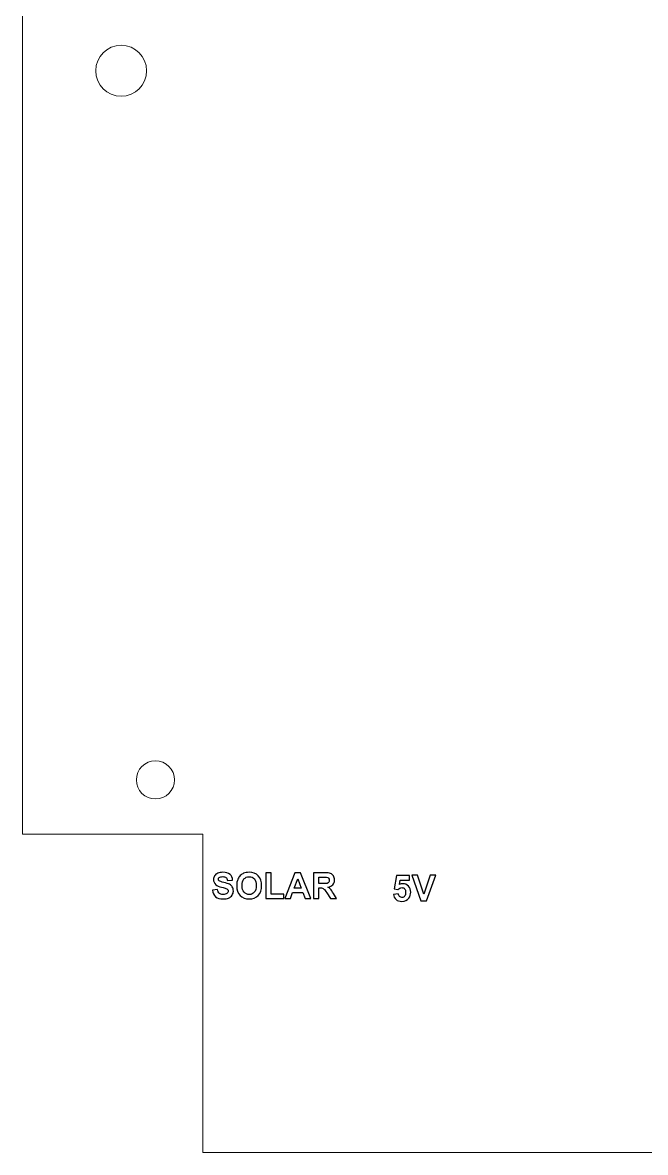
# Model space of a CAD drawing. Header units: millimetres. Extents: x -69 to 35, y -65 to 105.
# Drawn here: x -69.4 to -20.5, y -64.5 to 24.3 of the extents above; entities that cross this region are included whole.
import ezdxf

# ---------------------------------------------------------------- set-up
doc = ezdxf.new("R2010")
doc.units = ezdxf.units.MM
doc.header["$MEASUREMENT"] = 0
doc.layers.add('Layer 1', color=7, linetype='Continuous')

msp = doc.modelspace()

# ---------------------------------------------------------------- linework, layer by layer
at = {"layer": 'Layer 1', "color": 250, "lineweight": 20}
for centre, major_axis in [((-61.6881, 20.4983), (0, 2)), ((-58.992, -35.2268), (0, 1.5))]:
    msp.add_ellipse(centre, major_axis=major_axis, ratio=1, dxfattribs=at)
msp.add_open_spline([(20.3802, 80.4983), (20.3802, 80.4983), (34.562, 80.4983), (34.562, 80.4983), (34.562, 80.4983), (34.562, 80.4983), (34.562, -39.5017), (34.562, -39.5017), (34.562, -39.5017), (34.562, -39.5017), (20.3802, -39.5017), (20.3802, -39.5017), (20.3802, -39.5017), (20.3802, -39.5017), (20.3802, -64.5017), (20.3802, -64.5017), (20.3802, -64.5017), (20.3802, -64.5017), (-55.2562, -64.5017), (-55.2562, -64.5017), (-55.2562, -64.5017), (-55.2562, -64.5017), (-55.2562, -39.5017), (-55.2562, -39.5017), (-55.2562, -39.5017), (-55.2562, -39.5017), (-69.438, -39.5017), (-69.438, -39.5017), (-69.438, -39.5017), (-69.438, -39.5017), (-69.438, 80.4983), (-69.438, 80.4983), (-69.438, 80.4983), (-69.438, 80.4983), (-55.2562, 80.4983), (-55.2562, 80.4983), (-55.2562, 80.4983), (-55.2562, 80.4983), (-55.2562, 105.4983), (-55.2562, 105.4983), (-55.2562, 105.4983), (-55.2562, 105.4983), (20.3802, 105.4983), (20.3802, 105.4983), (20.3802, 105.4983), (20.3802, 105.4983), (20.3802, 80.4983), (20.3802, 80.4983)], degree=3, knots=[0, 0, 0, 0, 0.0769231, 0.0769231, 0.0769231, 0.0769231, 0.1538462, 0.1538462, 0.1538462, 0.1538462, 0.2307692, 0.2307692, 0.2307692, 0.2307692, 0.3076923, 0.3076923, 0.3076923, 0.3076923, 0.3846154, 0.3846154, 0.3846154, 0.3846154, 0.4615385, 0.4615385, 0.4615385, 0.4615385, 0.5384615, 0.5384615, 0.5384615, 0.5384615, 0.6153846, 0.6153846, 0.6153846, 0.6153846, 0.6923077, 0.6923077, 0.6923077, 0.6923077, 0.7692308, 0.7692308, 0.7692308, 0.7692308, 0.8461538, 0.8461538, 0.8461538, 0.8461538, 1, 1, 1, 1], dxfattribs=at)
at = {"layer": 'Layer 1', "color": 250}
for points, knots in [([(-54.5132, -43.8931), (-54.5132, -43.8931), (-54.1153, -43.8536), (-54.1153, -43.8536), (-54.1153, -43.8536), (-54.0913, -43.9868), (-54.0433, -44.0841), (-53.9704, -44.1467), (-53.9704, -44.1467), (-53.8975, -44.2092), (-53.7992, -44.2403), (-53.6755, -44.2403), (-53.6755, -44.2403), (-53.5447, -44.2403), (-53.446, -44.2125), (-53.3796, -44.157), (-53.3796, -44.157), (-53.3133, -44.1015), (-53.2799, -44.0366), (-53.2799, -43.9623), (-53.2799, -43.9623), (-53.2799, -43.9143), (-53.294, -43.8739), (-53.3218, -43.84), (-53.3218, -43.84), (-53.3495, -43.8066), (-53.3985, -43.7774), (-53.4681, -43.753), (-53.4681, -43.753), (-53.5156, -43.736), (-53.6238, -43.7069), (-53.7931, -43.6646), (-53.7931, -43.6646), (-54.0109, -43.61), (-54.1637, -43.5432), (-54.2517, -43.4637), (-54.2517, -43.4637), (-54.3754, -43.3522), (-54.437, -43.2163), (-54.437, -43.0559), (-54.437, -43.0559), (-54.437, -42.9529), (-54.4079, -42.856), (-54.35, -42.7662), (-54.35, -42.7662), (-54.2917, -42.6763), (-54.208, -42.6081), (-54.0984, -42.5611), (-54.0984, -42.5611), (-53.9888, -42.514), (-53.8571, -42.4905), (-53.7018, -42.4905), (-53.7018, -42.4905), (-53.4493, -42.4905), (-53.2588, -42.5465), (-53.1313, -42.6589), (-53.1313, -42.6589), (-53.0033, -42.7713), (-52.9366, -42.9209), (-52.93, -43.1086), (-52.93, -43.1086), (-52.93, -43.1086), (-53.3392, -43.1227), (-53.3392, -43.1227), (-53.3392, -43.1227), (-53.3566, -43.0183), (-53.3938, -42.9435), (-53.4507, -42.8979), (-53.4507, -42.8979), (-53.5076, -42.8522), (-53.5932, -42.8292), (-53.707, -42.8292), (-53.707, -42.8292), (-53.8246, -42.8292), (-53.9168, -42.8536), (-53.9831, -42.9026), (-53.9831, -42.9026), (-54.0259, -42.9341), (-54.0476, -42.9759), (-54.0476, -43.0286), (-54.0476, -43.0286), (-54.0476, -43.0766), (-54.0273, -43.1175), (-53.9869, -43.1514), (-53.9869, -43.1514), (-53.9356, -43.1951), (-53.811, -43.2403), (-53.6129, -43.2873), (-53.6129, -43.2873), (-53.4149, -43.3339), (-53.2686, -43.3828), (-53.1741, -43.4327), (-53.1741, -43.4327), (-53.0791, -43.483), (-53.0048, -43.5512), (-52.9511, -43.6382), (-52.9511, -43.6382), (-52.8975, -43.7252), (-52.8707, -43.8325), (-52.8707, -43.9599), (-52.8707, -43.9599), (-52.8707, -44.0757), (-52.9027, -44.1843), (-52.9671, -44.2854), (-52.9671, -44.2854), (-53.0316, -44.3866), (-53.1223, -44.4618), (-53.2399, -44.5107), (-53.2399, -44.5107), (-53.3575, -44.5601), (-53.5043, -44.5846), (-53.6797, -44.5846), (-53.6797, -44.5846), (-53.9351, -44.5846), (-54.1313, -44.5258), (-54.2682, -44.4077), (-54.2682, -44.4077), (-54.405, -44.2901), (-54.4864, -44.1185), (-54.5132, -43.8931)], [0, 0, 0, 0, 0.0322581, 0.0322581, 0.0322581, 0.0322581, 0.0645161, 0.0645161, 0.0645161, 0.0645161, 0.0967742, 0.0967742, 0.0967742, 0.0967742, 0.1290323, 0.1290323, 0.1290323, 0.1290323, 0.1612903, 0.1612903, 0.1612903, 0.1612903, 0.1935484, 0.1935484, 0.1935484, 0.1935484, 0.2258065, 0.2258065, 0.2258065, 0.2258065, 0.2580645, 0.2580645, 0.2580645, 0.2580645, 0.2903226, 0.2903226, 0.2903226, 0.2903226, 0.3225806, 0.3225806, 0.3225806, 0.3225806, 0.3548387, 0.3548387, 0.3548387, 0.3548387, 0.3870968, 0.3870968, 0.3870968, 0.3870968, 0.4193548, 0.4193548, 0.4193548, 0.4193548, 0.4516129, 0.4516129, 0.4516129, 0.4516129, 0.483871, 0.483871, 0.483871, 0.483871, 0.516129, 0.516129, 0.516129, 0.516129, 0.5483871, 0.5483871, 0.5483871, 0.5483871, 0.5806452, 0.5806452, 0.5806452, 0.5806452, 0.6129032, 0.6129032, 0.6129032, 0.6129032, 0.6451613, 0.6451613, 0.6451613, 0.6451613, 0.6774194, 0.6774194, 0.6774194, 0.6774194, 0.7096774, 0.7096774, 0.7096774, 0.7096774, 0.7419355, 0.7419355, 0.7419355, 0.7419355, 0.7741935, 0.7741935, 0.7741935, 0.7741935, 0.8064516, 0.8064516, 0.8064516, 0.8064516, 0.8387097, 0.8387097, 0.8387097, 0.8387097, 0.8709677, 0.8709677, 0.8709677, 0.8709677, 0.9032258, 0.9032258, 0.9032258, 0.9032258, 0.9354839, 0.9354839, 0.9354839, 0.9354839, 1, 1, 1, 1]), ([(-52.6082, -43.5498), (-52.6082, -43.3438), (-52.5772, -43.1707), (-52.5156, -43.0305), (-52.5156, -43.0305), (-52.47, -42.9275), (-52.4069, -42.8348), (-52.3274, -42.753), (-52.3274, -42.753), (-52.2479, -42.6711), (-52.1609, -42.6105), (-52.0664, -42.5705), (-52.0664, -42.5705), (-51.9403, -42.5173), (-51.795, -42.4905), (-51.6304, -42.4905), (-51.6304, -42.4905), (-51.3321, -42.4905), (-51.0941, -42.5832), (-50.9149, -42.768), (-50.9149, -42.768), (-50.7362, -42.9534), (-50.6468, -43.2106), (-50.6468, -43.5404), (-50.6468, -43.5404), (-50.6468, -43.8673), (-50.7357, -44.1232), (-50.913, -44.3075), (-50.913, -44.3075), (-51.0904, -44.4924), (-51.3279, -44.5846), (-51.6247, -44.5846), (-51.6247, -44.5846), (-51.9253, -44.5846), (-52.1647, -44.4929), (-52.342, -44.309), (-52.342, -44.309), (-52.5193, -44.1255), (-52.6082, -43.8725), (-52.6082, -43.5498)], [0, 0, 0, 0, 0.0909091, 0.0909091, 0.0909091, 0.0909091, 0.1818182, 0.1818182, 0.1818182, 0.1818182, 0.2727273, 0.2727273, 0.2727273, 0.2727273, 0.3636364, 0.3636364, 0.3636364, 0.3636364, 0.4545455, 0.4545455, 0.4545455, 0.4545455, 0.5454545, 0.5454545, 0.5454545, 0.5454545, 0.6363636, 0.6363636, 0.6363636, 0.6363636, 0.7272727, 0.7272727, 0.7272727, 0.7272727, 0.8181818, 0.8181818, 0.8181818, 0.8181818, 1, 1, 1, 1]), ([(-50.3171, -44.5479), (-50.3171, -44.5479), (-50.3171, -42.5441), (-50.3171, -42.5441), (-50.3171, -42.5441), (-50.3171, -42.5441), (-49.9079, -42.5441), (-49.9079, -42.5441), (-49.9079, -42.5441), (-49.9079, -42.5441), (-49.9079, -44.2064), (-49.9079, -44.2064), (-49.9079, -44.2064), (-49.9079, -44.2064), (-48.8947, -44.2064), (-48.8947, -44.2064), (-48.8947, -44.2064), (-48.8947, -44.2064), (-48.8947, -44.5479), (-48.8947, -44.5479), (-48.8947, -44.5479), (-48.8947, -44.5479), (-50.3171, -44.5479), (-50.3171, -44.5479)], [0, 0, 0, 0, 0.1428571, 0.1428571, 0.1428571, 0.1428571, 0.2857143, 0.2857143, 0.2857143, 0.2857143, 0.4285714, 0.4285714, 0.4285714, 0.4285714, 0.5714286, 0.5714286, 0.5714286, 0.5714286, 0.7142857, 0.7142857, 0.7142857, 0.7142857, 1, 1, 1, 1]), ([(-46.7842, -44.5479), (-46.7842, -44.5479), (-47.2249, -44.5479), (-47.2249, -44.5479), (-47.2249, -44.5479), (-47.2249, -44.5479), (-47.3994, -44.0879), (-47.3994, -44.0879), (-47.3994, -44.0879), (-47.3994, -44.0879), (-48.2098, -44.0879), (-48.2098, -44.0879), (-48.2098, -44.0879), (-48.2098, -44.0879), (-48.3778, -44.5479), (-48.3778, -44.5479), (-48.3778, -44.5479), (-48.3778, -44.5479), (-48.8105, -44.5479), (-48.8105, -44.5479), (-48.8105, -44.5479), (-48.8105, -44.5479), (-48.0259, -42.5272), (-48.0259, -42.5272), (-48.0259, -42.5272), (-48.0259, -42.5272), (-47.5937, -42.5272), (-47.5937, -42.5272), (-47.5937, -42.5272), (-47.5937, -42.5272), (-46.7842, -44.5479), (-46.7842, -44.5479)], [0, 0, 0, 0, 0.1111111, 0.1111111, 0.1111111, 0.1111111, 0.2222222, 0.2222222, 0.2222222, 0.2222222, 0.3333333, 0.3333333, 0.3333333, 0.3333333, 0.4444444, 0.4444444, 0.4444444, 0.4444444, 0.5555556, 0.5555556, 0.5555556, 0.5555556, 0.6666667, 0.6666667, 0.6666667, 0.6666667, 0.7777778, 0.7777778, 0.7777778, 0.7777778, 1, 1, 1, 1]), ([(-46.5664, -44.5479), (-46.5664, -44.5479), (-46.5664, -42.5272), (-46.5664, -42.5272), (-46.5664, -42.5272), (-46.5664, -42.5272), (-45.707, -42.5272), (-45.707, -42.5272), (-45.707, -42.5272), (-45.4911, -42.5272), (-45.334, -42.5455), (-45.2362, -42.5818), (-45.2362, -42.5818), (-45.1379, -42.618), (-45.0598, -42.6824), (-45.001, -42.7751), (-45.001, -42.7751), (-44.9422, -42.8682), (-44.9126, -42.9741), (-44.9126, -43.0935), (-44.9126, -43.0935), (-44.9126, -43.2455), (-44.9568, -43.3706), (-45.0457, -43.4693), (-45.0457, -43.4693), (-45.1346, -43.5681), (-45.2672, -43.6302), (-45.4441, -43.6561), (-45.4441, -43.6561), (-45.3561, -43.7074), (-45.2837, -43.7638), (-45.2268, -43.8254), (-45.2268, -43.8254), (-45.1694, -43.887), (-45.0923, -43.9966), (-44.9954, -44.1537), (-44.9954, -44.1537), (-44.9954, -44.1537), (-44.7489, -44.5479), (-44.7489, -44.5479), (-44.7489, -44.5479), (-44.7489, -44.5479), (-45.2367, -44.5479), (-45.2367, -44.5479), (-45.2367, -44.5479), (-45.2367, -44.5479), (-45.5292, -44.1067), (-45.5292, -44.1067), (-45.5292, -44.1067), (-45.6341, -43.9501), (-45.7061, -43.8513), (-45.7451, -43.8104), (-45.7451, -43.8104), (-45.7837, -43.7699), (-45.8246, -43.7417), (-45.8679, -43.7266), (-45.8679, -43.7266), (-45.9116, -43.7116), (-45.9803, -43.7041), (-46.0744, -43.7041), (-46.0744, -43.7041), (-46.0744, -43.7041), (-46.1572, -43.7041), (-46.1572, -43.7041), (-46.1572, -43.7041), (-46.1572, -43.7041), (-46.1572, -44.5479), (-46.1572, -44.5479), (-46.1572, -44.5479), (-46.1572, -44.5479), (-46.5664, -44.5479), (-46.5664, -44.5479)], [0, 0, 0, 0, 0.0526316, 0.0526316, 0.0526316, 0.0526316, 0.1052632, 0.1052632, 0.1052632, 0.1052632, 0.1578947, 0.1578947, 0.1578947, 0.1578947, 0.2105263, 0.2105263, 0.2105263, 0.2105263, 0.2631579, 0.2631579, 0.2631579, 0.2631579, 0.3157895, 0.3157895, 0.3157895, 0.3157895, 0.3684211, 0.3684211, 0.3684211, 0.3684211, 0.4210526, 0.4210526, 0.4210526, 0.4210526, 0.4736842, 0.4736842, 0.4736842, 0.4736842, 0.5263158, 0.5263158, 0.5263158, 0.5263158, 0.5789474, 0.5789474, 0.5789474, 0.5789474, 0.6315789, 0.6315789, 0.6315789, 0.6315789, 0.6842105, 0.6842105, 0.6842105, 0.6842105, 0.7368421, 0.7368421, 0.7368421, 0.7368421, 0.7894737, 0.7894737, 0.7894737, 0.7894737, 0.8421053, 0.8421053, 0.8421053, 0.8421053, 0.8947368, 0.8947368, 0.8947368, 0.8947368, 1, 1, 1, 1]), ([(-52.1877, -43.5361), (-52.1877, -43.7652), (-52.1346, -43.9388), (-52.0288, -44.0573), (-52.0288, -44.0573), (-51.9229, -44.1754), (-51.7884, -44.2346), (-51.6256, -44.2346), (-51.6256, -44.2346), (-51.4624, -44.2346), (-51.3288, -44.1758), (-51.224, -44.0587), (-51.224, -44.0587), (-51.1195, -43.9411), (-51.0673, -43.7652), (-51.0673, -43.5305), (-51.0673, -43.5305), (-51.0673, -43.2986), (-51.1181, -43.1255), (-51.2202, -43.0117), (-51.2202, -43.0117), (-51.3218, -42.8974), (-51.4568, -42.8405), (-51.6256, -42.8405), (-51.6256, -42.8405), (-51.794, -42.8405), (-51.93, -42.8983), (-52.033, -43.0136), (-52.033, -43.0136), (-52.136, -43.1293), (-52.1877, -43.3033), (-52.1877, -43.5361)], [0, 0, 0, 0, 0.1111111, 0.1111111, 0.1111111, 0.1111111, 0.2222222, 0.2222222, 0.2222222, 0.2222222, 0.3333333, 0.3333333, 0.3333333, 0.3333333, 0.4444444, 0.4444444, 0.4444444, 0.4444444, 0.5555556, 0.5555556, 0.5555556, 0.5555556, 0.6666667, 0.6666667, 0.6666667, 0.6666667, 0.7777778, 0.7777778, 0.7777778, 0.7777778, 1, 1, 1, 1]), ([(-47.532, -43.7464), (-47.532, -43.7464), (-47.8129, -42.9985), (-47.8129, -42.9985), (-47.8129, -42.9985), (-47.8129, -42.9985), (-48.0857, -43.7464), (-48.0857, -43.7464), (-48.0857, -43.7464), (-48.0857, -43.7464), (-47.532, -43.7464), (-47.532, -43.7464)], [0, 0, 0, 0, 0.25, 0.25, 0.25, 0.25, 0.5, 0.5, 0.5, 0.5, 1, 1, 1, 1]), ([(-46.1572, -43.3823), (-46.1572, -43.3823), (-45.8552, -43.3823), (-45.8552, -43.3823), (-45.8552, -43.3823), (-45.6595, -43.3823), (-45.5377, -43.3739), (-45.4888, -43.3574), (-45.4888, -43.3574), (-45.4403, -43.3409), (-45.4018, -43.3122), (-45.3745, -43.2718), (-45.3745, -43.2718), (-45.3467, -43.2313), (-45.3331, -43.1805), (-45.3331, -43.1199), (-45.3331, -43.1199), (-45.3331, -43.0517), (-45.3514, -42.9971), (-45.3876, -42.9548), (-45.3876, -42.9548), (-45.4239, -42.9129), (-45.4751, -42.8866), (-45.541, -42.8757), (-45.541, -42.8757), (-45.5744, -42.871), (-45.6736, -42.8687), (-45.8387, -42.8687), (-45.8387, -42.8687), (-45.8387, -42.8687), (-46.1572, -42.8687), (-46.1572, -42.8687), (-46.1572, -42.8687), (-46.1572, -42.8687), (-46.1572, -43.3823), (-46.1572, -43.3823)], [0, 0, 0, 0, 0.1, 0.1, 0.1, 0.1, 0.2, 0.2, 0.2, 0.2, 0.3, 0.3, 0.3, 0.3, 0.4, 0.4, 0.4, 0.4, 0.5, 0.5, 0.5, 0.5, 0.6, 0.6, 0.6, 0.6, 0.7, 0.7, 0.7, 0.7, 0.8, 0.8, 0.8, 0.8, 1, 1, 1, 1]), ([(-40.2882, -44.2224), (-40.2882, -44.2224), (-39.9016, -44.1824), (-39.9016, -44.1824), (-39.9016, -44.1824), (-39.8903, -44.2699), (-39.8578, -44.3395), (-39.8037, -44.3908), (-39.8037, -44.3908), (-39.7492, -44.442), (-39.6866, -44.4674), (-39.6156, -44.4674), (-39.6156, -44.4674), (-39.5347, -44.4674), (-39.466, -44.4345), (-39.41, -44.3682), (-39.41, -44.3682), (-39.3541, -44.3019), (-39.3259, -44.2022), (-39.3259, -44.069), (-39.3259, -44.069), (-39.3259, -43.9439), (-39.3536, -43.8503), (-39.4096, -43.7878), (-39.4096, -43.7878), (-39.4651, -43.7252), (-39.5375, -43.6942), (-39.6269, -43.6942), (-39.6269, -43.6942), (-39.7384, -43.6942), (-39.8386, -43.7431), (-39.927, -43.8409), (-39.927, -43.8409), (-39.927, -43.8409), (-40.2402, -43.7958), (-40.2402, -43.7958), (-40.2402, -43.7958), (-40.2402, -43.7958), (-40.0427, -42.7459), (-40.0427, -42.7459), (-40.0427, -42.7459), (-40.0427, -42.7459), (-39.0182, -42.7459), (-39.0182, -42.7459), (-39.0182, -42.7459), (-39.0182, -42.7459), (-39.0182, -43.1071), (-39.0182, -43.1071), (-39.0182, -43.1071), (-39.0182, -43.1071), (-39.7487, -43.1071), (-39.7487, -43.1071), (-39.7487, -43.1071), (-39.7487, -43.1071), (-39.8099, -43.451), (-39.8099, -43.451), (-39.8099, -43.451), (-39.7238, -43.4082), (-39.6354, -43.3865), (-39.545, -43.3865), (-39.545, -43.3865), (-39.3729, -43.3865), (-39.2271, -43.4491), (-39.1076, -43.5747), (-39.1076, -43.5747), (-38.9877, -43.6998), (-38.9279, -43.8626), (-38.9279, -44.0629), (-38.9279, -44.0629), (-38.9279, -44.2299), (-38.9764, -44.3785), (-39.0728, -44.5098), (-39.0728, -44.5098), (-39.2045, -44.6885), (-39.387, -44.7779), (-39.6203, -44.7779), (-39.6203, -44.7779), (-39.807, -44.7779), (-39.9594, -44.7276), (-40.077, -44.6274), (-40.077, -44.6274), (-40.1951, -44.5267), (-40.2652, -44.3922), (-40.2882, -44.2224)], [0, 0, 0, 0, 0.0454545, 0.0454545, 0.0454545, 0.0454545, 0.0909091, 0.0909091, 0.0909091, 0.0909091, 0.1363636, 0.1363636, 0.1363636, 0.1363636, 0.1818182, 0.1818182, 0.1818182, 0.1818182, 0.2272727, 0.2272727, 0.2272727, 0.2272727, 0.2727273, 0.2727273, 0.2727273, 0.2727273, 0.3181818, 0.3181818, 0.3181818, 0.3181818, 0.3636364, 0.3636364, 0.3636364, 0.3636364, 0.4090909, 0.4090909, 0.4090909, 0.4090909, 0.4545455, 0.4545455, 0.4545455, 0.4545455, 0.5, 0.5, 0.5, 0.5, 0.5454545, 0.5454545, 0.5454545, 0.5454545, 0.5909091, 0.5909091, 0.5909091, 0.5909091, 0.6363636, 0.6363636, 0.6363636, 0.6363636, 0.6818182, 0.6818182, 0.6818182, 0.6818182, 0.7272727, 0.7272727, 0.7272727, 0.7272727, 0.7727273, 0.7727273, 0.7727273, 0.7727273, 0.8181818, 0.8181818, 0.8181818, 0.8181818, 0.8636364, 0.8636364, 0.8636364, 0.8636364, 0.9090909, 0.9090909, 0.9090909, 0.9090909, 1, 1, 1, 1]), ([(-38.1198, -44.7412), (-38.1198, -44.7412), (-38.8428, -42.7205), (-38.8428, -42.7205), (-38.8428, -42.7205), (-38.8428, -42.7205), (-38.4007, -42.7205), (-38.4007, -42.7205), (-38.4007, -42.7205), (-38.4007, -42.7205), (-37.8875, -44.2163), (-37.8875, -44.2163), (-37.8875, -44.2163), (-37.8875, -44.2163), (-37.395, -42.7205), (-37.395, -42.7205), (-37.395, -42.7205), (-37.395, -42.7205), (-36.9604, -42.7205), (-36.9604, -42.7205), (-36.9604, -42.7205), (-36.9604, -42.7205), (-37.6791, -44.7412), (-37.6791, -44.7412), (-37.6791, -44.7412), (-37.6791, -44.7412), (-38.1198, -44.7412), (-38.1198, -44.7412)], [0, 0, 0, 0, 0.125, 0.125, 0.125, 0.125, 0.25, 0.25, 0.25, 0.25, 0.375, 0.375, 0.375, 0.375, 0.5, 0.5, 0.5, 0.5, 0.625, 0.625, 0.625, 0.625, 0.75, 0.75, 0.75, 0.75, 1, 1, 1, 1])]:
    msp.add_open_spline(points, degree=3, knots=knots, dxfattribs=at)

doc.saveas('drawing.dxf')
